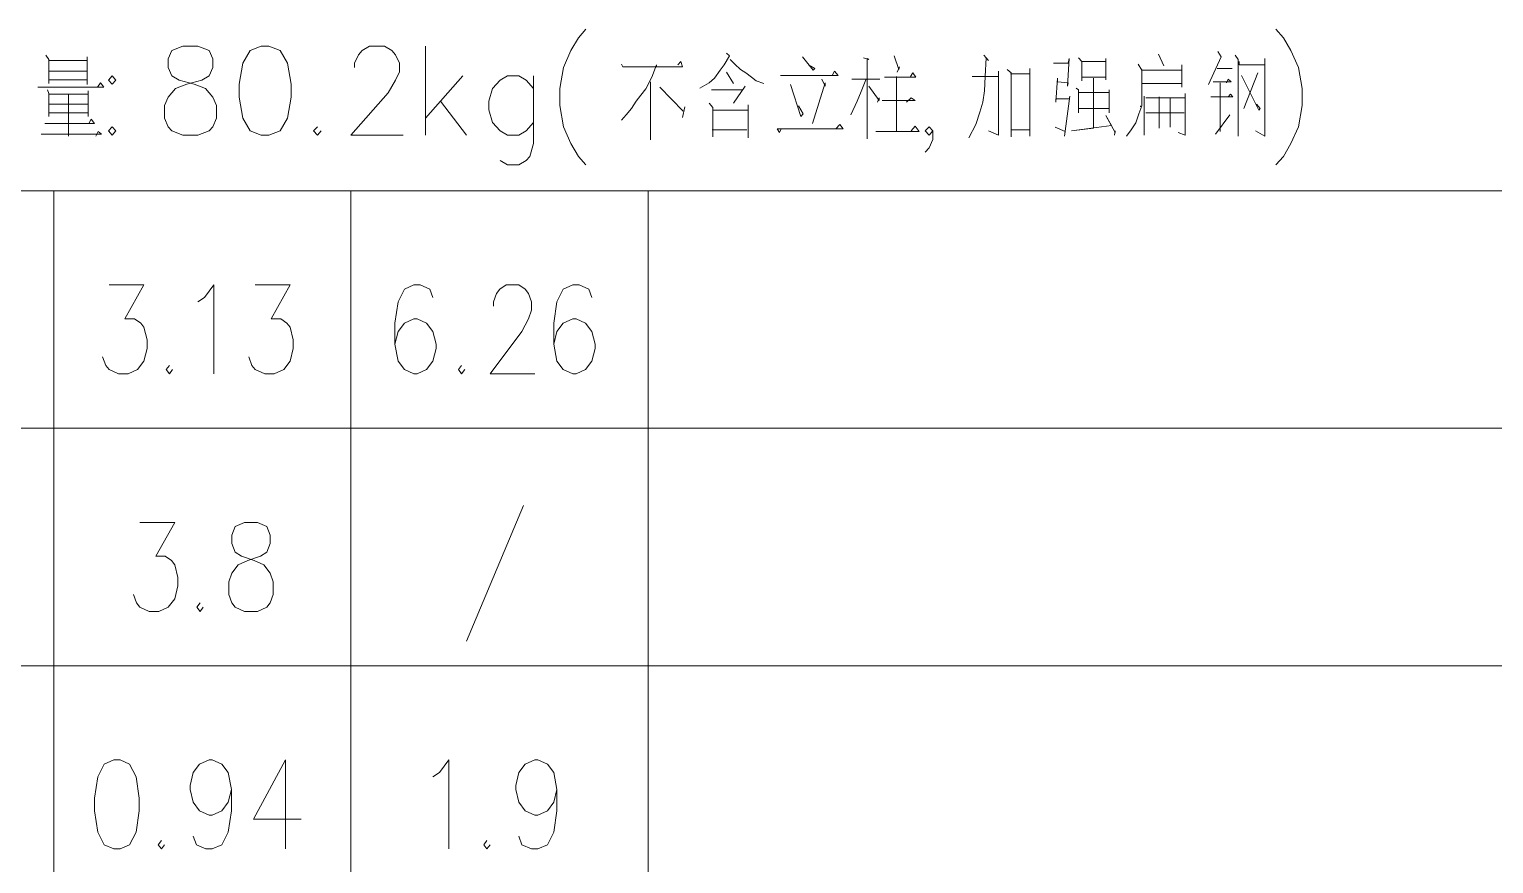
# Model space of a CAD drawing. Header units: millimetres. Extents: x 0 to 414, y 0 to 292.
# Drawn here: x 305.03 to 353.63, y 66.36 to 94.06 of the extents above; entities that cross this region are included whole.
import ezdxf

# ---------------------------------------------------------------- set-up
doc = ezdxf.new("R2010")
doc.units = ezdxf.units.MM

msp = doc.modelspace()

# ---------------------------------------------------------------- linework, layer by layer
at = {"color": 0, "lineweight": 0}
for points in [[(323.50075, 94.064667), (323.253806, 93.782444), (323.006861, 93.362639), (322.759917, 92.798194), (322.632917, 92.096167), (322.632917, 91.531722), (322.759917, 90.829694), (323.006861, 90.268778), (323.253806, 89.845444), (323.50075, 89.563222)], [(346.403083, 94.064667), (346.650028, 93.782444), (346.896972, 93.362639), (347.147444, 92.798194), (347.270917, 92.096167), (347.270917, 91.531722), (347.147444, 90.829694), (346.896972, 90.268778), (346.650028, 89.845444), (346.403083, 89.563222)], [(315.824306, 92.798194), (315.824306, 92.939306), (315.951306, 93.221528), (316.074778, 93.362639), (316.321722, 93.50375), (316.815611, 93.50375), (317.062556, 93.362639), (317.186028, 93.221528), (317.313028, 92.939306), (317.313028, 92.657083), (317.186028, 92.378389), (316.939083, 91.955056), (315.700833, 90.547472), (317.4365, 90.547472)], [(318.177333, 90.547472), (318.177333, 93.50375)], [(344.480444, 93.327361), (344.58275, 93.147444), (344.166472, 92.23375)], [(305.576111, 93.207417), (305.678417, 93.05925), (305.678417, 92.261972), (305.678417, 92.381917), (306.951944, 92.381917), (306.951944, 92.23375), (306.951944, 93.147444), (306.951944, 93.031028), (305.678417, 93.031028), (306.951944, 93.031028), (306.951944, 92.674722), (305.678417, 92.674722)], [(324.679028, 92.911083), (324.731944, 92.822889), (326.7075, 92.822889), (326.654583, 92.999278), (326.552278, 92.882861)], [(325.85025, 92.822889), (325.85025, 92.882861), (325.695028, 92.470111), (325.486889, 92.085583), (325.328139, 91.877444), (325.172917, 91.672833), (325.017694, 91.436472), (324.83425, 91.228333), (324.679028, 91.051944)], [(328.164472, 93.267389), (328.266778, 93.179194), (328.086861, 92.882861), (327.956333, 92.706472), (327.772889, 92.438361), (327.592972, 92.290194), (327.279, 92.113806)], [(328.295, 93.05925), (328.450222, 92.911083), (328.630139, 92.734694), (328.813583, 92.618278), (328.9935, 92.470111), (329.15225, 92.350167), (329.409778, 92.261972)], [(330.686833, 93.147444), (331.050194, 92.706472), (331.099583, 92.762917), (330.891444, 92.882861)], [(332.711778, 93.119222), (332.895222, 93.05925), (332.842306, 93.091), (332.842306, 90.431056), (332.842306, 92.410139), (332.323722, 92.410139), (333.258583, 92.410139)], [(333.727778, 93.179194), (333.883, 92.734694), (333.907694, 92.822889), (333.830083, 92.6465)], [(336.705222, 93.207417), (336.863972, 93.031028), (336.782833, 93.119222), (336.758139, 92.498333), (336.733444, 92.025611), (336.680528, 91.641083), (336.578222, 91.316528), (336.447694, 90.903778), (336.211333, 90.459278)], [(339.019444, 92.942833), (339.513333, 92.942833), (339.541556, 93.091), (339.488639, 92.173778), (339.513333, 92.290194), (339.149972, 92.321944), (339.149972, 92.438361), (339.097056, 91.641083), (339.097056, 91.761028), (339.541556, 91.761028), (339.56625, 91.849222), (339.382806, 90.51925), (339.411028, 90.667417), (339.072361, 90.815583)], [(339.852, 93.119222), (339.957833, 92.999278), (339.957833, 92.350167), (339.957833, 92.470111), (340.762167, 92.470111), (340.762167, 92.381917), (340.762167, 93.091), (340.762167, 92.999278), (339.957833, 92.999278)], [(341.827556, 92.911083), (341.958083, 92.706472), (343.284528, 92.706472)], [(342.504889, 93.235639), (342.684806, 92.854639)], [(343.284528, 92.882861), (343.284528, 92.145556)], [(345.051944, 93.207417), (345.15425, 93.05925), (345.15425, 90.51925)], [(345.182472, 92.999278), (345.182472, 92.882861), (346.015028, 92.882861)], [(346.039722, 93.091), (346.039722, 90.51925), (345.729278, 90.695639)], [(319.415583, 92.5195), (318.177333, 91.111917)], [(321.768611, 92.096167), (321.521667, 92.378389), (321.271194, 92.5195), (320.900778, 92.5195), (320.653833, 92.378389), (320.406889, 92.096167), (320.283417, 91.672833), (320.283417, 91.394139), (320.406889, 90.970806), (320.653833, 90.688583), (320.900778, 90.547472), (321.271194, 90.547472), (321.521667, 90.688583), (321.768611, 90.970806)], [(321.768611, 92.5195), (321.768611, 90.268778), (321.645139, 89.845444), (321.521667, 89.704333), (321.271194, 89.563222), (320.900778, 89.563222), (320.653833, 89.704333)], [(328.164472, 92.6465), (328.397306, 92.261972)], [(329.956583, 92.526556), (331.879222, 92.526556), (331.752222, 92.674722), (331.674611, 92.526556)], [(331.335944, 92.410139), (331.43825, 92.173778), (331.43825, 92.290194), (331.021972, 90.932)], [(332.789389, 92.381917), (332.634167, 91.997389), (332.503639, 91.672833), (332.2955, 91.228333)], [(333.805389, 92.498333), (333.805389, 90.667417), (333.128056, 90.667417), (334.560333, 90.667417), (334.429806, 90.843806), (334.299278, 90.695639)], [(333.413806, 92.470111), (334.4545, 92.470111), (334.352194, 92.618278), (334.271056, 92.498333)], [(336.317167, 92.498333), (337.199111, 92.498333), (337.199111, 92.674722), (337.199111, 90.547472), (336.863972, 90.695639)], [(337.484861, 92.734694), (337.615389, 92.618278), (337.615389, 90.491028), (337.615389, 90.727389), (338.239806, 90.727389), (338.239806, 90.51925), (338.239806, 92.762917), (338.239806, 92.586528), (337.590694, 92.586528)], [(339.774389, 92.113806), (339.852, 92.053833), (339.852, 91.288306), (339.852, 91.436472), (340.864472, 91.436472), (340.864472, 91.288306), (340.864472, 92.053833), (340.864472, 91.965639), (339.852, 91.965639), (340.345889, 91.965639), (340.345889, 92.438361), (340.345889, 90.783833), (339.619167, 90.695639), (340.945611, 90.872028), (340.762167, 91.200111), (341.072611, 90.635667), (341.072611, 90.695639), (341.047917, 90.547472)], [(341.958083, 92.734694), (341.958083, 91.524667), (341.85225, 91.256556), (341.749944, 90.96375), (341.594722, 90.727389), (341.4395, 90.51925)], [(344.325222, 92.321944), (344.921417, 92.321944), (344.819111, 92.410139), (344.766194, 92.290194)], [(344.452222, 92.762917), (344.946111, 92.762917)], [(345.260083, 92.526556), (345.831583, 91.3765), (345.8845, 91.436472), (345.753972, 91.581111)], [(345.806889, 92.618278), (345.337694, 91.436472)], [(305.315056, 92.145556), (307.49875, 92.145556), (307.396444, 92.290194), (307.290611, 92.145556)], [(305.629028, 92.053833), (305.678417, 91.937417), (305.678417, 91.168361), (305.678417, 91.288306), (306.980167, 91.288306), (306.980167, 91.168361), (306.980167, 92.025611), (306.980167, 91.909194), (305.678417, 91.909194), (305.678417, 91.581111), (306.980167, 91.581111), (306.331056, 91.581111), (306.331056, 91.909194), (306.331056, 90.51925), (306.331056, 90.932), (305.547889, 90.932), (307.188306, 90.932), (307.082472, 91.080167), (307.004861, 90.932)], [(325.642111, 92.321944), (325.642111, 90.399306)], [(325.952556, 92.145556), (326.732194, 91.34475)], [(327.670583, 92.053833), (328.683056, 92.053833)], [(328.788889, 92.173778), (328.397306, 91.612861)], [(330.29525, 92.23375), (330.633917, 91.168361), (330.711528, 91.256556), (330.556306, 91.524667)], [(332.895222, 92.173778), (333.233889, 91.701056), (333.233889, 91.78925), (333.180972, 91.641083)], [(341.958083, 92.261972), (343.284528, 92.261972)], [(343.386833, 91.937417), (343.386833, 90.547472), (343.154, 90.635667)], [(344.244083, 91.817472), (344.974333, 91.817472), (344.896722, 91.909194), (344.819111, 91.817472)], [(344.558056, 92.290194), (344.558056, 90.667417)], [(318.67475, 91.672833), (319.539056, 90.547472)], [(326.785111, 91.492917), (326.7075, 91.140139)], [(327.592972, 91.612861), (327.719972, 91.464694), (327.719972, 90.491028)], [(327.719972, 91.3765), (328.8665, 91.3765)], [(328.891194, 91.552889), (328.891194, 90.459278)], [(333.336194, 91.701056), (334.429806, 91.701056), (334.299278, 91.78925), (334.144056, 91.641083)], [(341.905167, 91.524667), (341.905167, 91.492917)], [(342.035694, 91.849222), (342.035694, 90.547472)], [(342.088611, 91.78925), (343.386833, 91.78925)], [(342.529583, 91.817472), (342.529583, 90.783833)], [(342.892944, 91.78925), (342.892944, 90.815583)], [(329.984806, 90.755611), (329.931889, 90.635667), (329.854278, 90.755611), (332.037972, 90.755611), (331.932139, 90.903778), (331.801611, 90.755611)], [(342.088611, 91.288306), (343.362139, 91.288306)], [(344.402833, 90.579222), (344.8685, 91.228333)], [(305.420889, 90.579222), (307.421139, 90.579222), (307.318833, 90.667417), (307.237694, 90.51925)], [(314.589583, 90.829694), (314.462583, 90.688583), (314.589583, 90.547472), (314.713056, 90.688583)], [(327.695278, 90.727389), (328.838278, 90.727389)], [(335.015417, 90.688583), (334.891944, 90.547472), (334.764944, 90.688583), (334.891944, 90.829694), (335.015417, 90.688583), (335.015417, 90.406361), (334.891944, 90.127667), (334.764944, 89.986556)], [(355.134333, 88.705972), (177.70475, 88.705972)], [(305.84775, 29.562778), (305.84775, 88.705972)], [(315.704361, 35.475333), (315.704361, 88.705972)], [(325.5645, 29.562778), (325.5645, 88.705972)], [(307.675139, 85.580361), (308.83225, 85.580361), (308.200778, 84.455), (308.518278, 84.455), (308.729944, 84.313889), (308.83225, 84.172778), (308.938083, 83.752972), (308.938083, 83.47075), (308.83225, 83.047417), (308.624111, 82.765194), (308.306611, 82.627611), (307.989111, 82.627611), (307.675139, 82.765194), (307.569306, 82.906306), (307.463472, 83.188528)], [(310.627889, 85.019444), (310.839556, 85.157028), (311.153528, 85.580361), (311.153528, 82.627611)], [(312.525833, 85.580361), (313.686472, 85.580361), (313.055, 84.455), (313.3725, 84.455), (313.580639, 84.313889), (313.686472, 84.172778), (313.792306, 83.752972), (313.792306, 83.47075), (313.686472, 83.047417), (313.474806, 82.765194), (313.160833, 82.627611), (312.843333, 82.627611), (312.525833, 82.765194), (312.42, 82.906306), (312.314167, 83.188528)], [(318.427806, 85.157028), (318.321972, 85.43925), (318.004472, 85.580361), (317.792806, 85.580361), (317.478833, 85.43925), (317.267167, 85.019444), (317.161333, 84.313889), (317.161333, 83.611861), (317.267167, 83.047417), (317.478833, 82.765194), (317.792806, 82.627611), (317.898639, 82.627611), (318.216139, 82.765194), (318.427806, 83.047417), (318.533639, 83.47075), (318.533639, 83.611861), (318.427806, 84.031667), (318.216139, 84.313889), (317.898639, 84.455), (317.792806, 84.455), (317.478833, 84.313889), (317.267167, 84.031667), (317.161333, 83.611861)], [(320.431583, 84.878333), (320.431583, 85.019444), (320.537417, 85.298139), (320.64325, 85.43925), (320.854917, 85.580361), (321.274722, 85.580361), (321.486389, 85.43925), (321.592222, 85.298139), (321.698056, 85.019444), (321.698056, 84.737222), (321.592222, 84.455), (321.380556, 84.031667), (320.32575, 82.627611), (321.803889, 82.627611)], [(323.701833, 85.157028), (323.596, 85.43925), (323.282028, 85.580361), (323.070361, 85.580361), (322.752861, 85.43925), (322.541194, 85.019444), (322.435361, 84.313889), (322.435361, 83.611861), (322.541194, 83.047417), (322.752861, 82.765194), (323.070361, 82.627611), (323.176194, 82.627611), (323.490167, 82.765194), (323.701833, 83.047417), (323.807667, 83.47075), (323.807667, 83.611861), (323.701833, 84.031667), (323.490167, 84.313889), (323.176194, 84.455), (323.070361, 84.455), (322.752861, 84.313889), (322.541194, 84.031667), (322.435361, 83.611861)], [(309.678917, 82.906306), (309.573083, 82.765194), (309.678917, 82.627611), (309.78475, 82.765194)], [(319.376778, 82.906306), (319.270944, 82.765194), (319.376778, 82.627611), (319.482611, 82.765194)], [(355.134333, 80.817861), (177.70475, 80.817861)], [(321.433472, 78.256694), (319.535528, 73.75525)], [(308.694667, 77.695778), (309.855306, 77.695778), (309.223833, 76.570417), (309.537806, 76.570417), (309.749472, 76.429306), (309.855306, 76.288194), (309.961139, 75.864861), (309.961139, 75.586167), (309.855306, 75.162833), (309.643639, 74.880611), (309.326139, 74.7395), (309.012167, 74.7395), (308.694667, 74.880611), (308.588833, 75.021722), (308.483, 75.303944)], [(310.698444, 75.021722), (310.592611, 74.880611), (310.698444, 74.7395), (310.804278, 74.880611)], [(355.134333, 72.933278), (177.70475, 72.933278)], [(311.735611, 68.823417), (311.629778, 68.403611), (311.418111, 68.121389), (311.104139, 67.980278), (310.998306, 67.980278), (310.680806, 68.121389), (310.469139, 68.403611), (310.363306, 68.823417), (310.363306, 68.964528), (310.469139, 69.387861), (310.680806, 69.666556), (310.998306, 69.807667), (311.104139, 69.807667), (311.418111, 69.666556), (311.629778, 69.387861), (311.735611, 68.823417), (311.735611, 68.121389), (311.629778, 67.415833), (311.418111, 66.996028), (311.104139, 66.854917), (310.892472, 66.854917), (310.574972, 66.996028), (310.469139, 67.27825)], [(313.527722, 69.807667), (312.472917, 67.839167), (314.056889, 67.839167)], [(313.527722, 69.807667), (313.527722, 66.854917)], [(318.427806, 69.24675), (318.639472, 69.387861), (318.953444, 69.807667), (318.953444, 66.854917)], [(322.541194, 68.823417), (322.435361, 68.403611), (322.227222, 68.121389), (321.909722, 67.980278), (321.803889, 67.980278), (321.486389, 68.121389), (321.274722, 68.403611), (321.172417, 68.823417), (321.172417, 68.964528), (321.274722, 69.387861), (321.486389, 69.666556), (321.803889, 69.807667), (321.909722, 69.807667), (322.227222, 69.666556), (322.435361, 69.387861), (322.541194, 68.823417), (322.541194, 68.121389), (322.435361, 67.415833), (322.227222, 66.996028), (321.909722, 66.854917), (321.698056, 66.854917), (321.380556, 66.996028), (321.274722, 67.27825)], [(309.414333, 67.137139), (309.3085, 66.996028), (309.414333, 66.854917), (309.520167, 66.996028)], [(320.219917, 67.137139), (320.114083, 66.996028), (320.219917, 66.854917), (320.32575, 66.996028)]]:
    msp.add_lwpolyline(points, dxfattribs=at)
for points in [[(310.130472, 93.50375), (309.760056, 93.362639), (309.636583, 93.080417), (309.636583, 92.798194), (309.760056, 92.5195), (310.007, 92.378389), (310.500889, 92.237278), (310.874833, 92.096167), (311.121778, 91.813944), (311.24525, 91.531722), (311.24525, 91.111917), (311.121778, 90.829694), (310.998306, 90.688583), (310.627889, 90.547472), (310.130472, 90.547472), (309.760056, 90.688583), (309.636583, 90.829694), (309.513111, 91.111917), (309.513111, 91.531722), (309.636583, 91.813944), (309.883528, 92.096167), (310.253944, 92.237278), (310.751361, 92.378389), (310.998306, 92.5195), (311.121778, 92.798194), (311.121778, 93.080417), (310.998306, 93.362639), (310.627889, 93.50375)], [(312.730444, 93.50375), (312.360028, 93.362639), (312.113083, 92.939306), (311.989611, 92.237278), (311.989611, 91.813944), (312.113083, 91.111917), (312.360028, 90.688583), (312.730444, 90.547472), (312.977389, 90.547472), (313.351333, 90.688583), (313.598278, 91.111917), (313.72175, 91.813944), (313.72175, 92.237278), (313.598278, 92.939306), (313.351333, 93.362639), (312.977389, 93.50375)], [(307.777444, 92.5195), (307.653972, 92.378389), (307.777444, 92.237278), (307.904444, 92.378389)], [(307.777444, 90.829694), (307.653972, 90.688583), (307.777444, 90.547472), (307.904444, 90.688583)], [(312.176583, 77.695778), (311.859083, 77.554667), (311.75325, 77.272444), (311.75325, 76.990222), (311.859083, 76.711528), (312.07075, 76.570417), (312.494083, 76.429306), (312.808056, 76.288194), (313.019722, 76.005972), (313.125556, 75.72375), (313.125556, 75.303944), (313.019722, 75.021722), (312.913889, 74.880611), (312.599917, 74.7395), (312.176583, 74.7395), (311.859083, 74.880611), (311.75325, 75.021722), (311.647417, 75.303944), (311.647417, 75.72375), (311.75325, 76.005972), (311.964917, 76.288194), (312.282417, 76.429306), (312.702222, 76.570417), (312.913889, 76.711528), (313.019722, 76.990222), (313.019722, 77.272444), (312.913889, 77.554667), (312.599917, 77.695778)], [(307.830361, 69.807667), (307.516389, 69.666556), (307.304722, 69.24675), (307.198889, 68.541194), (307.198889, 68.121389), (307.304722, 67.415833), (307.516389, 66.996028), (307.830361, 66.854917), (308.042028, 66.854917), (308.359528, 66.996028), (308.571194, 67.415833), (308.677028, 68.121389), (308.677028, 68.541194), (308.571194, 69.24675), (308.359528, 69.666556), (308.042028, 69.807667)]]:
    msp.add_lwpolyline(points, close=True, dxfattribs=at)

doc.saveas('drawing.dxf')
